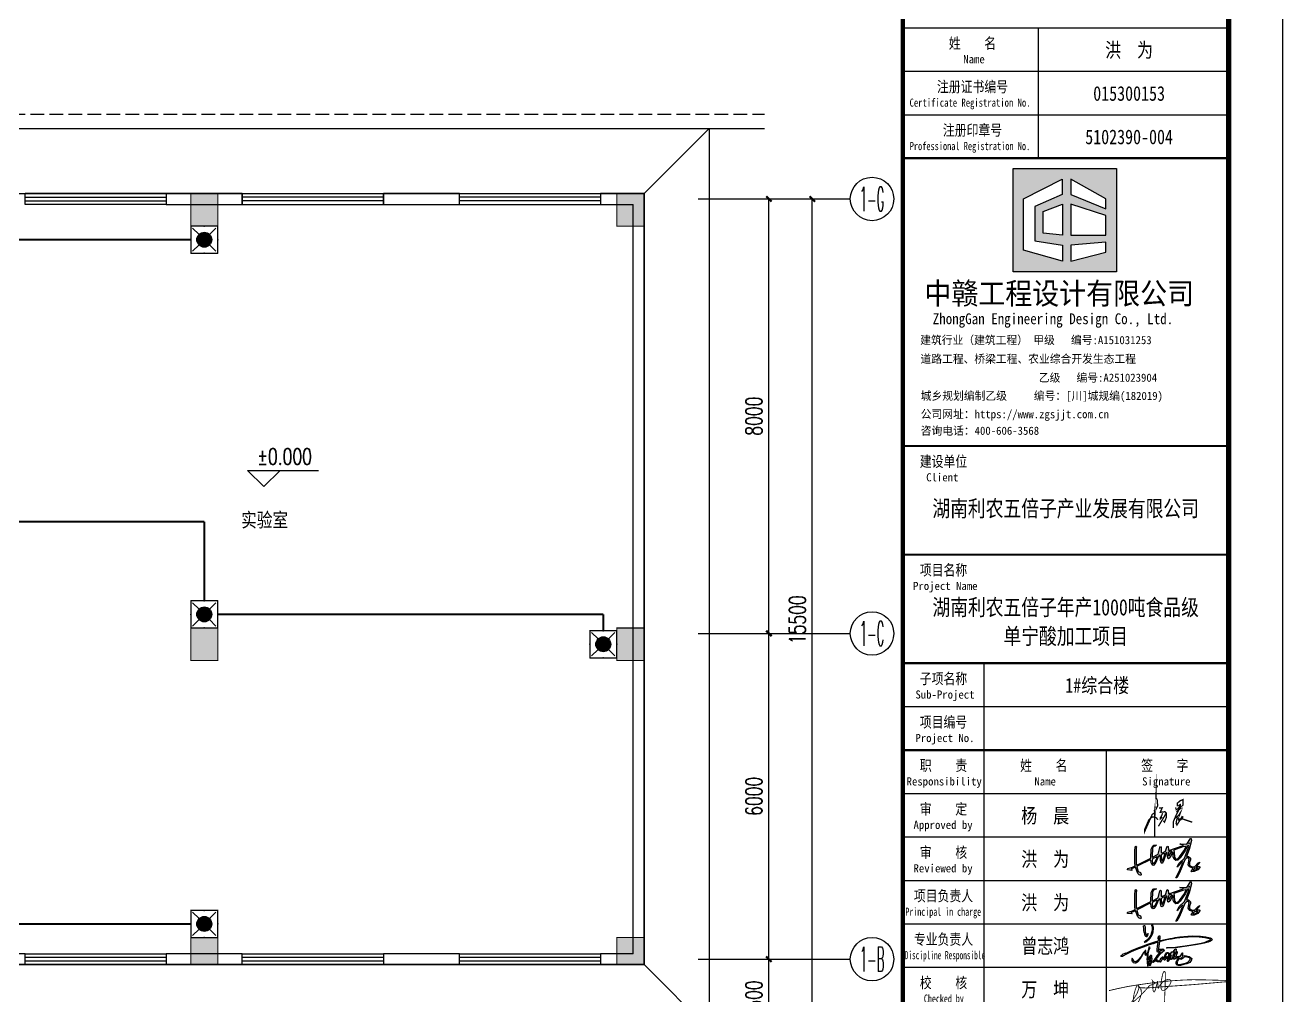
# Model space of a CAD drawing. Extents: x -6243262 to 3079315, y -2914302 to 172723.
# Drawn here: x -2017106 to -1993938, y -772819 to -754944 of the extents above; entities that cross this region are included whole.
import ezdxf
from ezdxf.enums import TextEntityAlignment as Align

# ---------------------------------------------------------------- set-up
doc = ezdxf.new("R2010")
doc.units = 0
doc.header["$LTSCALE"] = 1000
doc.linetypes.add('DASH', pattern=[0.35, 0.25, -0.1])
for name, color, linetype in [('0-柱网', 2, 'Continuous'), ('AXIS', 3, 'Continuous'), ('AXIS_TEXT', 7, 'Continuous'), ('DIM_ELEV', 3, 'Continuous'), ('EQUIP-应急', 3, 'Continuous'), ('P-图框', 7, 'Continuous'), ('PUB_TEXT', 7, 'Continuous'), ('PUB_TITLE', 4, 'Continuous'), ('WALL', 9, 'Continuous'), ('WINDOW', 4, 'Continuous'), ('WIRE-应急', 1, 'DASH'), ('中赣LOGO', 7, 'Continuous'), ('图框字', 3, 'Continuous'), ('曾志鸿签名', 154, 'Continuous')]:
    doc.layers.add(name, color=color, linetype=linetype)
doc.styles.add('-宋体', font='', dxfattribs={"width": 0.8})
doc.styles.add('_TCH_AXIS', font='COMPLEX', dxfattribs={"bigfont": 'GBCBIG'})
doc.styles.add('_TCH_DIM', font='SIMPLEX', dxfattribs={"bigfont": 'GBCBIG'})
doc.styles.add('_TCH_DIM_T3', font='SIMPLEX', dxfattribs={"width": 0.705882, "bigfont": 'GBCBIG'})
doc.styles.add('_TEL_DIM', font='SIMPLEX', dxfattribs={"width": 0.8, "height": 3.5, "bigfont": 'HZTXT'})
doc.styles.add('COMPLEX', font='COMPLEX')
doc.styles.add('STYLE-ARIAL', font='')
doc.styles.add('图签', font='', dxfattribs={"width": 0.66})
doc.styles.add('黑体', font='simhei.ttf')
doc.styles.get('-宋体').set_extended_font_data('SimSun')
doc.styles.get('STYLE-ARIAL').set_extended_font_data('NSimSun')
doc.styles.get('图签').set_extended_font_data('SimSun')
doc.dimstyles.new('_TCH_ARCH&&100', dxfattribs={"dimtxt": 297.5, "dimasz": 100, "dimexe": 250, "dimexo": 300, "dimgap": 126.25, "dimtad": 1, "dimdec": 0, "dimzin": 0, "dimdsep": 46, "dimtxsty": '_TCH_DIM_T3', "dimblk": 'ARCHTICK', "dimcen": 0.09, "dimclrt": 7, "dimazin": 2, "dimtfac": 1, "dimtdec": 0, "dimtix": 1, "dimtmove": 2, "dimatfit": 3, "dimfxl": 0, "dimtolj": 1, "dimtzin": 0, "dimarcsym": 0})

# ---------------------------------------------------------------- blocks, each defined once
blk = doc.blocks.new('A$C00294823')
at = {"linetype": 'Continuous'}
h = blk.add_hatch(color=256, dxfattribs=at)
h.dxf.hatch_style = 1
h.paths.add_polyline_path([(219, 124), (206, 124.5), (206, 119), (151.2, 100.4), (150, 115), (146, 117), (140, 98), (129, 92), (125, 93), (125, 112), (122, 115), (120, 112), (114, 87), (90.9, 74.9), (93, 110), (98, 116), (103, 117), (107, 120), (97, 120), (94, 118), (88, 106), (86, 73), (35, 47), (32, 51), (33, 110), (35, 113), (31, 117), (29, 114), (28, 99), (27, 55), (29, 44), (19, 39), (2, 34), (0, 32), (1, 29), (17, 27), (18, 29), (12.2, 31.9), (30, 39), (39, 16), (43, 11), (49, 9), (51, 12), (48, 20), (40, 24), (35, 40), (38, 44), (86.7, 68.3), (88, 55), (91, 48), (95, 46), (97, 47), (105, 56), (114, 77), (118, 83), (121, 82), (122, 78), (122, 64), (124, 55), (128, 53), (133, 61), (141, 84), (142, 92), (145, 93), (147, 90), (149, 72), (152, 70), (156, 74), (162, 85), (166, 97), (169, 91), (169, 77), (172, 69), (178, 64), (186, 65), (195, 74), (214, 102), (220, 116), (225, 119), (226, 115), (223, 104), (211, 73), (191, 54), (183, 40), (183.8, 39.6), (203, 60), (204, 56), (191, 24), (179, 0), (182, 0), (192, 18), (212, 66), (218, 72), (224, 74), (228, 69), (224, 48), (230, 40), (242, 35), (235, 24), (237, 22), (246, 23), (259, 29), (267, 38), (267, 41), (265, 42), (254, 42), (267, 58), (261, 55), (247, 41), (238, 41), (229, 47), (229, 56), (232, 66), (232, 72), (225, 79), (218, 79), (228, 105), (236, 138), (235, 145), (233, 145)])
h.paths.add_polyline_path([(91, 63), (92, 70), (110.3, 78.6), (109, 72), (102, 59), (93.7, 50.7)], flags=16)
h.paths.add_polyline_path([(126, 68), (124.8, 85.9), (138.4, 90.5), (134, 74), (128, 62)], flags=16)
h.paths.add_polyline_path([(152, 82), (150.7, 96.2), (163.7, 99.4), (154, 80)], flags=16)
h.paths.add_polyline_path([(174, 76), (173, 95), (171, 102), (204, 114), (216.7, 116.3), (208, 99), (192, 77), (184, 69), (178, 69)], flags=16)
h.paths.add_polyline_path([(227, 125), (227, 128), (228, 126)], flags=16)
h.paths.add_polyline_path([(228, 127), (228, 129), (229, 128)], flags=16)
h.paths.add_polyline_path([(243, 28), (245, 32), (249, 36), (260.4, 36), (249, 28)], flags=16)
for points in [[(233, 145), (235, 145), (236, 138), (228, 105), (218, 79), (225, 79), (232, 72), (232, 66), (229, 56), (229, 47), (238, 41), (247, 41), (261, 55), (267, 58), (254, 42), (265, 42), (267, 41), (267, 38), (259, 29), (246, 23), (237, 22), (235, 24), (242, 35), (230, 40), (224, 48), (228, 69), (224, 74), (218, 72), (212, 66), (192, 18), (182, 0), (179, 0), (191, 24), (204, 56), (203, 60), (186, 42), (185, 39), (183, 40), (191, 54), (211, 73), (223, 104), (226, 115), (225, 119), (220, 116), (214, 102), (195, 74), (186, 65), (178, 64), (172, 69), (169, 77), (169, 91), (167, 95), (165, 94), (162, 85), (156, 74), (152, 70), (149, 72), (147, 90), (145, 93), (142, 92), (141, 84), (133, 61), (128, 53), (124, 55), (122, 64), (122, 78), (121, 82), (118, 83), (114, 77), (105, 56), (97, 47), (95, 46), (91, 48), (88, 55), (87, 65), (84, 67), (38, 44), (35, 40), (40, 24), (48, 20), (51, 12), (49, 9), (43, 11), (39, 16), (30, 39), (15, 33), (14, 31), (18, 29), (17, 27), (1, 29), (0, 32), (2, 34), (19, 39), (29, 44), (27, 55), (28, 99), (29, 114), (31, 117), (35, 113), (33, 110), (32, 51), (35, 47), (86, 73), (88, 106), (94, 118), (97, 120), (107, 120), (103, 117), (98, 116), (93, 110), (91, 77), (93, 76), (114, 87), (120, 112), (122, 115), (125, 112), (125, 93), (129, 92), (140, 98), (146, 117), (150, 115), (151, 103), (153, 101), (206, 119), (206, 122), (197, 123), (193, 125), (219, 124), (233, 145)], [(163, 98), (162, 99), (154, 97), (151, 93), (152, 82), (154, 80), (163, 98)], [(216, 115), (215, 116), (204, 114), (171, 102), (173, 95), (174, 76), (178, 69), (184, 69), (192, 77), (208, 99), (216, 115)], [(228, 126), (227, 128), (227, 125), (228, 126)], [(229, 128), (228, 129), (228, 127), (229, 128)], [(110, 77), (109, 78), (92, 70), (91, 63), (93, 54), (95, 52), (102, 59), (109, 72), (110, 77)], [(138, 89), (137, 90), (128, 87), (125, 83), (126, 68), (128, 62), (134, 74), (138, 89)], [(259, 35), (258, 36), (249, 36), (245, 32), (243, 28), (249, 28), (259, 35)]]:
    blk.add_lwpolyline(points, dxfattribs=at)
blk = doc.blocks.new('A$Ca6e7ed98')
at = {"layer": '图框字', "color": 0, "const_width": 15}
for points in [[(-219, -5), (-310, -3), (-354, 17), (-354, 17), (-311, -38), (-305, -117), (-342, -228), (-400, -331), (-414, -342), (-427, -340), (-445, -325), (-453, -306), (-457, -287), (-458, -260), (-457, -234), (-455, -202), (-451, -177), (-446, -145), (-438, -106), (-429, -74), (-420, -43), (-406, -4), (-395, 22), (-384, 41), (-378, 50), (-371, 52), (-362, 48), (-353, 35), (-355, -14), (-366, -53), (-378, -87), (-398, -130), (-426, -172), (-460, -226), (-480, -257), (-495, -278), (-505, -291), (-517, -307), (-517, -313), (-512, -313), (-448, -258), (-408, -223), (-379, -196), (-336, -161), (-293, -116), (-268, -87), (-245, -63), (-245, -63), (-212, -28), (-187, 1), (-170, 24), (-155, 38), (-132, 48), (-110, 54), (-79, 67), (-53, 81), (-60, 97), (-78, 104), (-94, 116), (-104, 131), (-101, 118), (-98, 102), (-95, 72), (-96, 26), (-96, -7), (-91, -46), (-87, -65), (-78, -76), (-67, -76), (-56, -59), (-47, -36), (-38, -2), (-16, 89), (-10, 112), (-7, 114), (-5, 112), (-4, 74), (-1, 34), (0, 0), (2, -6), (7, -9), (12, -7), (21, 27), (53, 62), (80, 91), (102, 113), (135, 135), (178, 151), (203, 154), (222, 147), (236, 131), (241, 110), (231, 79), (214, 50), (184, 9), (164, -12), (145, -29), (145, -29), (127, -42), (103, -51), (81, -49), (68, -40), (59, -22), (53, 32), (58, 100), (58, 100), (66, 150), (76, 202), (88, 252), (93, 267), (99, 283), (112, 299), (121, 301), (130, 296), (133, 278), (136, 240), (133, 87), (132, 38), (128, -66), (124, -166), (121, -260), (121, -308), (121, -308), (121, -308), (123, -336)], [(-901, -54), (-741, -17), (-568, 19), (-441, 40), (-356, 54), (-166, 80), (38, 108), (274, 128), (477, 141), (643, 146), (840, 144), (1015, 139), (1259, 133), (1270, 127), (1270, 121), (1255, 109), (732, 63), (633, 55), (87, 16), (-155, -2)], [(-219, -5), (-155, -2)]]:
    blk.add_lwpolyline(points, dxfattribs=at)
blk = doc.blocks.new('A$C9ec033b9')
at = {"const_width": 0.3}
for points in [[(-2.53, 0.14), (-2.11, 0.36), (-1.64, 1.37), (-1.76, 2.74), (-2.01, 3.14), (-2.01, 4.02), (-2.12, 2.06), (-2.32, 0.15), (-2.36, -5.62), (-2.33, -1.17), (-2.94, -1.24), (-3.65, -1.83), (-4.58, -3.99), (-4.58, -4.47), (-4.22, -3.65), (-3.79, -2.69), (-3.44, -1.89), (-2.87, -0.61), (-2.32, -0.25), (-2.33, -1.17), (-1.9, -1.42), (-1.6, -1.84)], [(2.86, 1.22), (2.81, 1.92), (3.46, 2.47), (4.14, 2.77), (4.14, 2.32), (4.14, 1.57), (3.94, 1.25)], [(-1.32, 0.83), (-0.61, 0.88), (-1.06, -0.13), (0, 0), (0.31, -0.27), (0.31, -1.32), (-0.08, -2.37), (-0.35, -2.06)], [(3.04, 1.35), (3.49, 1.61), (3.49, 1.35), (3.28, 1.08), (2.98, 0.71), (3.4, 0.96), (3.61, 1.09), (3.39, 0.77), (3.61, 0.77), (3, 0.31), (2.6, -0.06), (3.08, 0.38), (3.2, 0.47), (3.03, 0.16), (2.49, -0.91), (1.91, -2.31), (1.91, -3.56), (2.09, -3.56)], [(2.42, 0.98), (2.57, 0.49)], [(2.46, -1.54), (2.62, -1.28), (3.14, -0.82), (3.53, -0.21), (3.24, -1), (2.69, -1.83), (2.55, -2.66), (2.74, -3.03), (3.19, -2.29), (3.55, -1.71), (3.91, -1.1), (4.08, -1.2), (3.91, -1.64), (3.43, -1.9), (3.1, -1.9), (3.1, -1.64), (3.38, -1.64), (4.02, -1.64), (6.21, -2.38)], [(0.09, -0.4), (0.12, -0.67), (-0.58, -1.84), (-1.47, -3.31)], [(-0.53, -0.33), (-0.72, -0.89), (-1.03, -1.39), (-1.03, -1.62), (-0.61, -1.22)]]:
    blk.add_lwpolyline(points, dxfattribs=at)
blk = doc.blocks.new('中赣设计')
at = {"layer": '中赣LOGO'}
h = blk.add_hatch(color=256, dxfattribs=at)
h.dxf.hatch_style = 1
h.paths.add_polyline_path([(355563.01, 340.95), (355563.01, 319.81), (355584.16, 319.81), (355584.16, 340.95)])
h.paths.add_polyline_path([(355581.97, 334.69), (355581.97, 332.68), (355574.81, 335.58), (355574.81, 338.73)], flags=16)
h.paths.add_polyline_path([(355581.97, 331.28), (355581.97, 327.26), (355574.81, 327.26), (355574.81, 333.64)], flags=16)
h.paths.add_polyline_path([(355573.04, 335.58), (355567.39, 333.12), (355567.39, 326.13), (355573.08, 325.21), (355573.08, 321.94), (355565.12, 324.21), (355565.12, 334.7), (355573.04, 338.73)], flags=16)
h.paths.add_polyline_path([(355573.08, 333.64), (355573.08, 327.26), (355569.1, 327.7), (355569.1, 332.14)], flags=16)
h.paths.add_polyline_path([(355581.97, 325.85), (355581.97, 323.77), (355574.81, 321.94), (355574.81, 325.21)], flags=16)
blk.add_lwpolyline([(355563.01, 340.95), (355584.16, 340.95), (355584.16, 319.81), (355563.01, 319.81)], close=True, dxfattribs=at)
for points in [[(355573.04, 338.73), (355573.04, 335.58), (355567.39, 333.12), (355567.39, 326.13), (355573.08, 325.21), (355573.08, 321.94), (355565.12, 324.21), (355565.12, 334.7), (355573.04, 338.73)], [(355574.81, 338.73), (355574.81, 335.58), (355581.97, 332.68), (355581.97, 334.69), (355574.81, 338.73)], [(355573.08, 333.64), (355573.08, 327.26), (355569.1, 327.7), (355569.1, 332.14), (355573.08, 333.64)], [(355574.81, 333.64), (355574.81, 327.26), (355581.97, 327.26), (355581.97, 331.28), (355574.81, 333.64)], [(355574.81, 325.21), (355574.81, 321.94), (355581.97, 323.77), (355581.97, 325.85), (355574.81, 325.21)]]:
    blk.add_lwpolyline(points, dxfattribs=at)
blk = doc.blocks.new('A$C0910a4f4')
at = {"layer": '曾志鸿签名'}
h = blk.add_hatch(color=7, dxfattribs=at)
h.paths.add_polyline_path([(-51, 212), (-54, 195), (-60, 174), (-66, 156), (-76, 126), (-98, 90), (-113, 71), (-132, 50), (-151, 31), (-170, 16), (-183, 9), (-193, 1), (-198, -4), (-198, -7), (-191, -7), (-168, 3), (-151, 13), (-136, 24), (-105, 51), (-79, 77), (-66, 100), (-52, 131), (-41, 156), (-34, 179), (-29, 204), (-25, 226), (-25, 246), (-26, 265), (-29, 287), (-36, 304), (-41, 311), (-45, 314), (-49, 314), (-55, 312), (-55, 309), (-58, 309), (-62, 310), (-63, 307), (-62, 303), (-62, 300), (-60, 296), (-57, 295), (-54, 297), (-53, 292), (-51, 269), (-48, 255), (-48, 239), (-49, 224)])
h.paths.add_polyline_path([(-205, 235), (-201, 206), (-196, 178), (-188, 148), (-187, 137), (-177, 114), (-173, 104), (-167, 98), (-157, 95), (-151, 95), (-145, 100), (-135, 117), (-128, 142), (-125, 154), (-131, 156), (-133, 152), (-137, 142), (-146, 132), (-150, 123), (-155, 118), (-159, 118), (-162, 129), (-168, 152), (-177, 187), (-180, 231), (-180, 250), (-182, 274), (-188, 296), (-193, 301), (-199, 300), (-205, 299), (-210, 294), (-208, 277), (-206, 253)])
h = blk.add_hatch(color=7, dxfattribs=at)
h.paths.add_polyline_path([(376, 80), (328, 72), (275, 63), (219, 54), (156, 40), (103, 25), (85, 23), (91, 75), (92, 103), (89, 112), (81, 114), (75, 114), (72, 110), (61, 76), (57, 64), (63, 65), (70, 80), (70, 61), (65, 35), (61, 18), (0, 0), (-54, -19), (-128, -43), (-210, -70), (-324, -113), (-417, -153), (-504, -193), (-534, -208), (-550, -215), (-538, -199), (-561, -211), (-582, -219), (-597, -232), (-612, -243), (-624, -252), (-625, -260), (-616, -269), (-606, -269), (-599, -267), (-580, -257), (-533, -234), (-459, -197), (-380, -158), (-303, -126), (-195, -88), (-124, -60), (-64, -41), (-34, -32), (18, -16), (60, -6), (55, -38), (48, -85), (44, -135), (42, -160), (41, -174), (51, -187), (56, -191), (70, -192), (86, -192), (96, -189), (74, -217), (43, -257), (22, -286), (-10, -330), (-24, -344), (-27, -350), (-31, -359), (-34, -361), (-37, -366), (-38, -372), (-41, -377), (-40, -380), (-38, -381), (-32, -381), (-29, -380), (-27, -376), (-25, -371), (-19, -367), (-16, -365), (-11, -358), (-6, -353), (-2, -349), (6, -351), (14, -353), (25, -355), (38, -359), (51, -364), (79, -369), (90, -369), (104, -370), (108, -368), (112, -362), (116, -354), (121, -343), (126, -327), (137, -307), (141, -303), (146, -305), (151, -309), (155, -315), (164, -323), (169, -329), (174, -333), (177, -335), (183, -335), (186, -330), (193, -322), (207, -311), (214, -306), (218, -300), (225, -285), (228, -275), (225, -268), (221, -268), (213, -273), (210, -278), (207, -286), (206, -291), (202, -297), (194, -301), (189, -294), (188, -288), (190, -278), (192, -267), (195, -258), (200, -247), (205, -235), (207, -230), (210, -222), (214, -217), (217, -212), (224, -208), (231, -205), (236, -204), (246, -210), (249, -213), (254, -218), (257, -222), (257, -226), (259, -242), (248, -255), (243, -278), (235, -293), (235, -301), (237, -334), (237, -344), (228, -339), (227, -345), (232, -357), (236, -362), (242, -362), (245, -354), (267, -315), (271, -303), (277, -287), (281, -270), (298, -236), (297, -257), (294, -274), (291, -293), (288, -308), (289, -316), (293, -324), (300, -326), (303, -326), (307, -320), (323, -284), (331, -254), (346, -214), (351, -201), (354, -191), (355, -188), (358, -181), (360, -179), (359, -185), (357, -189), (358, -193), (357, -196), (360, -199), (362, -202), (367, -205), (372, -205), (377, -204), (380, -202), (383, -197), (387, -195), (388, -198), (386, -202), (385, -205), (381, -212), (380, -217), (376, -220), (370, -222), (369, -226), (367, -233), (365, -236), (362, -239), (360, -245), (359, -251), (361, -256), (363, -260), (360, -271), (356, -280), (352, -288), (348, -296), (343, -303), (342, -310), (345, -315), (349, -318), (352, -320), (361, -319), (365, -317), (367, -314), (387, -303), (400, -297), (413, -292), (433, -286), (446, -283), (450, -283), (441, -293), (436, -301), (423, -317), (411, -334), (406, -342), (394, -373), (390, -396), (390, -406), (396, -418), (406, -425), (419, -430), (433, -434), (443, -435), (470, -433), (512, -423), (554, -412), (586, -401), (616, -388), (642, -376), (660, -356), (663, -347), (673, -329), (677, -315), (678, -310), (678, -306), (675, -300), (658, -284), (631, -269), (597, -259), (575, -256), (546, -252), (520, -255), (502, -258), (501, -252), (506, -234), (509, -210), (509, -202), (503, -199), (500, -205), (499, -213), (494, -216), (492, -217), (489, -220), (479, -242), (471, -260), (462, -260), (452, -263), (445, -264), (438, -266), (415, -270), (398, -276), (388, -279), (382, -281), (380, -279), (382, -274), (386, -266), (392, -249), (396, -234), (404, -217), (410, -201), (412, -191), (411, -185), (405, -179), (402, -177), (397, -176), (388, -177), (385, -177), (386, -173), (391, -156), (392, -147), (392, -142), (392, -134), (390, -132), (388, -130), (385, -128), (381, -127), (378, -127), (371, -133), (355, -158), (344, -178), (339, -187), (334, -193), (334, -190), (334, -187), (332, -185), (328, -182), (326, -181), (321, -180), (318, -181), (315, -183), (300, -201), (287, -220), (270, -253), (259, -284), (252, -306), (248, -308), (247, -305), (247, -301), (251, -288), (253, -276), (259, -260), (265, -251), (271, -234), (270, -219), (261, -208), (251, -199), (238, -193), (224, -195), (208, -202), (199, -209), (189, -231), (176, -287), (174, -301), (168, -305), (162, -302), (153, -289), (152, -284), (151, -277), (147, -274), (140, -275), (133, -278), (117, -298), (96, -329), (90, -345), (89, -352), (85, -356), (78, -355), (65, -347), (52, -339), (40, -332), (25, -332), (11, -334), (20, -320), (39, -287), (74, -248), (104, -217), (141, -187), (161, -167), (172, -151), (169, -147), (162, -144), (157, -144), (151, -147), (146, -147), (152, -141), (153, -135), (151, -130), (137, -132), (120, -135), (102, -135), (86, -134), (75, -128), (68, -118), (83, 6), (95, 9), (212, 36), (303, 52), (399, 67), (522, 81), (615, 90), (706, 91), (816, 89), (922, 78), (1008, 60), (1018, 55), (1024, 47), (1017, 38), (927, -3), (854, -21), (785, -35), (674, -54), (556, -73), (459, -87), (339, -100), (235, -104), (215, -106), (229, -112), (267, -111), (297, -109), (353, -108), (424, -100), (544, -85), (666, -67), (785, -45), (850, -32), (909, -20), (951, -11), (981, -3), (1013, 7), (1043, 27), (1053, 38), (1049, 51), (1041, 63), (1018, 73), (938, 95), (839, 104), (694, 111), (608, 107), (458, 94)])
h.paths.add_polyline_path([(547, -273), (554, -273), (586, -276), (597, -278), (622, -284), (637, -291), (645, -299), (650, -308), (652, -318), (644, -326), (633, -346), (614, -365), (595, -376), (562, -390), (475, -411), (430, -415), (416, -412), (412, -406), (411, -397), (411, -381), (412, -366), (414, -359), (423, -339), (432, -327), (435, -317), (448, -303), (457, -309), (466, -309), (472, -308), (478, -306), (486, -301), (491, -294), (501, -287), (507, -285), (506, -289), (499, -296), (489, -305), (481, -314), (479, -319), (484, -321), (492, -316), (502, -313), (519, -300), (533, -286)], flags=16)
h.paths.add_polyline_path([(135, -144), (137, -149), (130, -154), (123, -157), (106, -163), (88, -169), (76, -171), (66, -167), (65, -162), (62, -155), (66, -137), (70, -140), (74, -142), (80, -145), (92, -145), (109, -145), (117, -144), (126, -144)], flags=16)
h = blk.add_hatch(color=7, dxfattribs=at)
h.paths.add_polyline_path([(-142, -399), (-138, -409), (-138, -432), (-137, -437), (-134, -440), (-125, -437), (-124, -433), (-125, -427), (-115, -421), (-105, -428), (-94, -430), (-81, -428), (-76, -419), (-73, -410), (-64, -384), (-51, -310), (-54, -273), (-56, -253), (-63, -247), (-75, -243), (-84, -249), (-90, -257), (-99, -269), (-107, -281), (-112, -292), (-116, -307), (-121, -320), (-125, -328), (-128, -318), (-128, -303), (-126, -286), (-123, -278), (-123, -262), (-122, -244), (-122, -231), (-121, -220), (-119, -191), (-116, -178), (-114, -170), (-104, -137), (-92, -118), (-90, -109), (-92, -99), (-100, -94), (-104, -92), (-110, -94), (-113, -104), (-116, -130), (-122, -156), (-129, -172), (-138, -194), (-145, -211), (-158, -225), (-165, -220), (-165, -210), (-168, -197), (-168, -187), (-167, -171), (-167, -157), (-173, -157), (-179, -159), (-188, -172), (-196, -180), (-211, -195), (-229, -225), (-255, -269), (-268, -286), (-274, -287), (-284, -302), (-301, -324), (-310, -331), (-317, -337), (-328, -348), (-340, -356), (-352, -364), (-369, -362), (-384, -358), (-392, -347), (-398, -334), (-402, -323), (-406, -315), (-409, -311), (-417, -306), (-422, -306), (-426, -323), (-422, -347), (-413, -363), (-408, -372), (-400, -377), (-369, -387), (-354, -384), (-338, -377), (-313, -361), (-304, -352), (-265, -303), (-249, -276), (-230, -243), (-220, -226), (-203, -201), (-193, -185), (-185, -179), (-185, -197), (-186, -210), (-186, -226), (-179, -235), (-174, -242), (-167, -248), (-158, -244), (-148, -233), (-142, -220), (-138, -218), (-143, -279), (-146, -324), (-145, -349), (-144, -379)])
h.paths.add_polyline_path([(-124, -406), (-116, -396), (-114, -405), (-117, -413), (-123, -414)], flags=16)
h.paths.add_polyline_path([(-117, -389), (-120, -378), (-117, -362), (-106, -310), (-87, -285), (-90, -298), (-96, -318), (-103, -342), (-111, -373)], flags=16)
h.paths.add_polyline_path([(-96, -390), (-86, -396), (-81, -399), (-89, -419), (-96, -419), (-106, -411)], flags=16)
h.paths.add_polyline_path([(-91, -367), (-93, -359), (-93, -349), (-88, -340), (-77, -328), (-77, -333), (-78, -344), (-80, -351), (-83, -365), (-85, -370)], flags=16)
h.paths.add_polyline_path([(-87, -316), (-88, -307), (-84, -291), (-77, -271), (-73, -277), (-72, -295), (-78, -311)], flags=16)
at = {"layer": '曾志鸿签名', "color": 7}
for points in [[(-188, 296), (-182, 274), (-180, 250), (-180, 231), (-177, 187), (-168, 152), (-162, 129), (-159, 118), (-155, 118), (-150, 123), (-146, 132), (-137, 142), (-133, 152), (-131, 156), (-125, 154), (-128, 142), (-135, 117), (-145, 100), (-151, 95), (-157, 95), (-167, 98), (-173, 104), (-177, 114), (-187, 137), (-188, 148), (-196, 178), (-201, 206), (-205, 235), (-206, 253), (-208, 277), (-210, 294), (-205, 299), (-199, 300), (-193, 301), (-188, 296), (-188, 296)], [(-57, 295), (-54, 297), (-53, 292), (-51, 269), (-48, 255), (-48, 239), (-49, 224), (-51, 212), (-54, 195), (-60, 174), (-66, 156), (-76, 126), (-98, 90), (-113, 71), (-132, 50), (-151, 31), (-170, 16), (-183, 9), (-193, 1), (-198, -4), (-198, -7), (-191, -7), (-168, 3), (-151, 13), (-136, 24), (-105, 51), (-79, 77), (-66, 100), (-52, 131), (-41, 156), (-34, 179), (-29, 204), (-25, 226), (-25, 246), (-26, 265), (-29, 287), (-36, 304), (-41, 311), (-45, 314), (-49, 314), (-55, 312), (-55, 309), (-58, 309), (-62, 310), (-63, 307), (-62, 303), (-62, 300), (-60, 296), (-57, 295)], [(-538, -199), (-550, -215), (-534, -208), (-504, -193), (-417, -153), (-324, -113), (-210, -70), (-128, -43), (-54, -19), (0, 0), (61, 18), (65, 35), (70, 61), (70, 80), (63, 65), (57, 64), (61, 76), (72, 110), (75, 114), (81, 114), (89, 112), (92, 103), (91, 75), (85, 23), (103, 25), (156, 40), (219, 54), (275, 63), (328, 72), (376, 80), (458, 94), (608, 107), (694, 111), (839, 104), (938, 95), (1018, 73), (1041, 63), (1049, 51), (1053, 38), (1043, 27), (1013, 7), (981, -3), (951, -11), (909, -20), (850, -32), (785, -45), (666, -67), (544, -85), (424, -100), (353, -108), (297, -109), (267, -111), (229, -112), (215, -106), (235, -104), (339, -100), (459, -87), (556, -73), (674, -54), (785, -35), (854, -21), (927, -3), (1017, 38), (1024, 47), (1018, 55), (1008, 60), (922, 78), (816, 89), (706, 91), (615, 90), (522, 81), (399, 67), (303, 52), (212, 36), (95, 9), (83, 6), (68, -118), (75, -128), (86, -134), (102, -135), (120, -135), (137, -132), (151, -130), (151, -130), (153, -135), (152, -141), (146, -147), (151, -147), (157, -144), (162, -144), (169, -147), (172, -151), (161, -167), (141, -187), (104, -217), (74, -248), (39, -287), (20, -320), (11, -334), (25, -332), (40, -332), (52, -339), (65, -347), (78, -355), (85, -356), (89, -352), (90, -345), (96, -329), (117, -298), (133, -278), (140, -275), (147, -274), (151, -277), (152, -284), (153, -289), (162, -302), (168, -305), (174, -301), (176, -287), (189, -231), (199, -209), (208, -202), (224, -195), (238, -193), (251, -199), (261, -208), (270, -219), (271, -234), (265, -251), (259, -260)], [(675, -300), (678, -306), (678, -310), (677, -315), (673, -329), (663, -347), (660, -356), (642, -376), (616, -388), (586, -401), (554, -412), (512, -423), (470, -433), (443, -435), (433, -434), (419, -430), (406, -425), (396, -418), (390, -406), (390, -396), (394, -373), (406, -342), (411, -334), (423, -317), (436, -301), (441, -293), (450, -283), (446, -283), (433, -286), (413, -292), (400, -297), (387, -303), (367, -314), (365, -317), (361, -319), (352, -320), (349, -318), (345, -315), (342, -310), (343, -303), (348, -296), (352, -288), (356, -280), (360, -271), (363, -260), (361, -256), (359, -251), (360, -245), (362, -239), (365, -236), (367, -233), (369, -226), (370, -222), (376, -220), (380, -217), (381, -212), (385, -205), (386, -202), (388, -198), (387, -195), (385, -196), (383, -198), (380, -202), (377, -204), (372, -205), (367, -205), (365, -204), (362, -202), (360, -199), (357, -196), (358, -193), (357, -189), (359, -185), (360, -179), (358, -181), (355, -188), (354, -191), (351, -201), (346, -214), (331, -254), (323, -284), (307, -320), (303, -326), (300, -326), (293, -324), (289, -316), (288, -308), (291, -293), (294, -274), (297, -257), (298, -236), (281, -270), (277, -287), (271, -303), (267, -315), (245, -354), (242, -362), (236, -362), (232, -357), (227, -345), (228, -339), (237, -344), (237, -334), (235, -301), (235, -293), (243, -278), (248, -255), (259, -242), (257, -226), (257, -222), (254, -218), (254, -218), (249, -213), (246, -210), (236, -204), (231, -205), (224, -208), (217, -212), (214, -217), (210, -222), (207, -230), (205, -235), (200, -247), (195, -258), (192, -267), (190, -278), (188, -288), (189, -294), (194, -301), (202, -297), (206, -291), (207, -286), (210, -278), (213, -273), (213, -273), (221, -268), (225, -268), (228, -275), (225, -285), (218, -300), (214, -306), (207, -311), (193, -322), (186, -330), (183, -335), (183, -335), (177, -335), (174, -333), (169, -329), (164, -323), (155, -315), (151, -309), (146, -305), (141, -303), (137, -307), (126, -327), (121, -343), (116, -354), (112, -362), (108, -368), (104, -370), (90, -369), (79, -369), (51, -364), (38, -359), (25, -355), (14, -353), (6, -351), (0, -350), (-3, -350), (-6, -353), (-11, -358), (-16, -365), (-19, -367), (-25, -371), (-27, -376), (-29, -380), (-32, -381), (-38, -381), (-40, -380), (-41, -377), (-38, -372), (-37, -366), (-34, -361), (-31, -359), (-27, -350), (-24, -344), (-10, -330), (22, -286), (43, -257), (74, -217), (96, -189), (86, -192), (70, -192), (56, -191), (51, -187), (41, -174), (42, -160), (44, -135), (48, -85), (55, -38), (60, -6), (60, -6), (18, -16), (-34, -32), (-64, -41), (-124, -60), (-195, -88), (-303, -126), (-380, -158), (-459, -197), (-533, -234), (-580, -257), (-599, -267), (-606, -269), (-616, -269), (-625, -260), (-624, -252), (-612, -243), (-597, -232), (-582, -219), (-561, -211), (-538, -199)], [(-422, -306), (-426, -323), (-422, -347), (-413, -363), (-408, -372), (-400, -377), (-369, -387), (-354, -384), (-338, -377), (-313, -361), (-304, -352), (-265, -303), (-249, -276), (-230, -243), (-220, -226), (-203, -201), (-195, -188), (-191, -184), (-185, -179), (-185, -197), (-186, -210), (-186, -226), (-179, -235), (-174, -242), (-167, -248), (-158, -244), (-148, -233), (-142, -220), (-138, -218), (-143, -279), (-146, -324)], [(-146, -324), (-145, -349), (-144, -379), (-142, -399), (-138, -409), (-138, -409), (-138, -432), (-137, -437), (-134, -440), (-125, -437), (-124, -433), (-125, -427), (-119, -423), (-111, -424), (-105, -428), (-94, -430), (-81, -428), (-76, -419), (-73, -410), (-64, -384), (-51, -310), (-54, -273), (-56, -253), (-63, -247), (-75, -243), (-84, -249), (-90, -257), (-99, -269), (-107, -281), (-112, -292), (-116, -307), (-121, -320), (-125, -328), (-125, -328), (-128, -318), (-128, -303), (-126, -286), (-123, -278), (-123, -262), (-122, -244), (-122, -231), (-121, -220), (-119, -191), (-116, -178), (-114, -170), (-104, -137), (-92, -118), (-90, -109), (-92, -99), (-100, -94), (-104, -92), (-110, -94), (-113, -104), (-116, -130), (-122, -156), (-129, -172), (-138, -194), (-145, -211), (-158, -225), (-158, -225), (-165, -220), (-165, -210), (-168, -197), (-168, -187), (-167, -171), (-167, -162), (-167, -157), (-173, -157), (-179, -159), (-179, -159), (-188, -172), (-196, -180), (-211, -195), (-229, -225), (-255, -269), (-268, -286), (-274, -287), (-284, -302), (-301, -324), (-310, -331), (-317, -337), (-328, -348), (-340, -356), (-349, -362), (-357, -364), (-369, -362), (-384, -358), (-392, -347), (-396, -338), (-400, -329), (-402, -323), (-406, -315), (-409, -311), (-417, -306), (-422, -306)], [(66, -137), (62, -155), (65, -162), (66, -167), (76, -171), (88, -169), (106, -163), (123, -157), (130, -154), (137, -149), (135, -144), (126, -144), (117, -144), (109, -145), (92, -145), (80, -145), (74, -142), (70, -140), (66, -137)], [(259, -260), (253, -276), (251, -288), (247, -301), (247, -305), (248, -308), (252, -306), (259, -284), (270, -253), (287, -220), (300, -201), (315, -183), (318, -181), (321, -180), (326, -181), (328, -182), (332, -185), (334, -187), (334, -190), (334, -193), (339, -187), (344, -178), (355, -158), (371, -133), (378, -127), (381, -127), (385, -128), (388, -130), (390, -132), (392, -134), (392, -142), (392, -147), (391, -156), (386, -173), (385, -177), (388, -177), (397, -176), (402, -177), (405, -179), (411, -185), (412, -191), (410, -201), (404, -217), (396, -234), (392, -249), (386, -266), (382, -274), (380, -279), (382, -281), (388, -279), (398, -276), (415, -270), (438, -266), (445, -264), (452, -263), (462, -260), (468, -260), (471, -260), (479, -242), (489, -220), (492, -217), (494, -216), (499, -213), (500, -205), (503, -199), (509, -202), (509, -210), (506, -234), (501, -252), (502, -258), (520, -255), (546, -252), (575, -256), (597, -259), (631, -269), (658, -284), (675, -300)], [(-119, -399), (-124, -406), (-123, -411), (-122, -414), (-117, -413), (-114, -406), (-114, -403), (-115, -400), (-119, -399)], [(-106, -310), (-117, -362), (-120, -378), (-117, -389), (-111, -373), (-103, -342), (-96, -318), (-90, -298), (-87, -285), (-106, -310)], [(-96, -390), (-104, -406), (-105, -412), (-96, -419), (-89, -419), (-81, -399), (-86, -396), (-96, -390)], [(-93, -349), (-93, -359), (-91, -367), (-85, -370), (-83, -365), (-80, -351), (-78, -344), (-77, -333), (-77, -328), (-88, -340), (-93, -349)], [(-77, -271), (-84, -291), (-88, -307), (-87, -316), (-78, -311), (-72, -295), (-73, -277), (-77, -271)], [(448, -303), (435, -317), (432, -327), (423, -339), (414, -359), (412, -366), (411, -381), (411, -397), (412, -406), (416, -412), (430, -415), (475, -411), (562, -390), (595, -376), (614, -365), (633, -346), (644, -326), (652, -318), (650, -308), (645, -299), (637, -291), (622, -284), (597, -278), (586, -276), (554, -273), (547, -273), (533, -286), (519, -300), (502, -313), (492, -316), (484, -321), (479, -319), (481, -314), (489, -305), (499, -296), (506, -289), (507, -285), (501, -287), (491, -294), (486, -301), (478, -306), (472, -308), (466, -309), (457, -309), (448, -303), (448, -303)]]:
    blk.add_lwpolyline(points, dxfattribs=at)
blk = doc.blocks.new('TQ-A2')
at = {"layer": 'P-图框'}
for p, q in [((-6000, 31100), (0, 31100)), ((-3500, 28700), (-3500, 31100)), ((-6000, 30300), (0, 30300)), ((-6000, 29500), (0, 29500)), ((-4500, 12200), (-4500, 19400)), ((-6000, 18600), (0, 18600)), ((-2250, 12200), (-2250, 17800)), ((-6000, 17000), (0, 17000)), ((-6000, 16200), (0, 16200)), ((-6000, 15400), (0, 15400)), ((-6000, 14600), (0, 14600)), ((-6000, 13800), (0, 13800))]:
    blk.add_line(p, q, dxfattribs=at)
at = {"layer": 'P-图框', "const_width": 80}
blk.add_lwpolyline([(-6000, 40000), (-6000, 0)], dxfattribs=at)
at = {"layer": 'P-图框'}
blk.add_lwpolyline([(-6000, 31900), (-6000, 0), (0, 0), (0, 31900)], close=True, dxfattribs=at)
at = {"layer": 'P-图框', "linetype": 'Continuous', "const_width": 40}
for points in [[(-6000, 28700), (0, 28700)], [(-6000, 23400), (0, 23400)], [(-6000, 21400), (0, 21400)], [(-6000, 19400), (0, 19400)], [(-6000, 17800), (0, 17800)]]:
    blk.add_lwpolyline(points, dxfattribs=at)
at = {"xscale": 5, "yscale": 5, "zscale": 5}
for p in [(-1864, 15447), (-1864, 14647)]:
    blk.add_blockref('A$C00294823', p, dxfattribs=at)
at = {"layer": 'P-图框', "xscale": 81, "yscale": 81, "zscale": 81}
blk.add_blockref('A$C9ec033b9', (-1173, 16665), dxfattribs=at)
at = {"layer": 'P-图框'}
for name, p in [('A$C0910a4f4', (-1357, 14267)), ('A$Ca6e7ed98', (-1300, 13425))]:
    blk.add_blockref(name, p, dxfattribs=at)
at = {"layer": '中赣LOGO', "xscale": 90, "yscale": 90, "zscale": 90}
blk.add_blockref('中赣设计', (-32004636, -2173), dxfattribs=at)
at = {"layer": 'P-图框'}
for s, height, style, width, p in [('姓    名', 200, '图签', 0.8, (-4717, 30816)), ('Name', 150, 'STYLE-ARIAL', 0.97, (-4689, 30523)), ('注册证书编号', 200, '图签', 0.8, (-4717, 30016)), ('Certificate Registration No. ', 150, 'STYLE-ARIAL', 0.78, (-4722, 29723)), ('注册印章号', 200, '图签', 0.8, (-4717, 29216)), ('Professional Registration No.', 150, 'STYLE-ARIAL', 0.75, (-4763, 28923)), ('建设单位', 200, '图签', 0.8, (-5251, 23116)), ('Client', 150, 'STYLE-ARIAL', 0.97, (-5273, 22823)), ('项目名称', 200, '图签', 0.8, (-5251, 21116)), ('Project Name', 150, 'STYLE-ARIAL', 0.97, (-5218, 20823)), ('子项名称', 200, '图签', 0.8, (-5251, 19116)), ('Sub-Project', 150, 'STYLE-ARIAL', 0.97, (-5224, 18823)), ('项目编号', 200, '图签', 0.8, (-5251, 18316)), ('Project No.', 150, 'STYLE-ARIAL', 0.97, (-5224, 18023)), ('职    责', 200, '图签', 0.8, (-5251, 17516)), ('姓    名', 200, '图签', 0.8, (-3405, 17516)), ('签    字', 200, '图签', 0.8, (-1175, 17516)), ('Responsibility', 150, 'STYLE-ARIAL', 0.97, (-5238, 17223)), ('Name', 150, 'STYLE-ARIAL', 0.97, (-3378, 17223)), ('Signature', 150, 'STYLE-ARIAL', 0.97, (-1147, 17223)), ('审    定', 200, '图签', 0.8, (-5251, 16716)), ('Approved by', 150, 'STYLE-ARIAL', 0.97, (-5259, 16423)), ('审    核', 200, '图签', 0.8, (-5251, 15916)), ('Reviewed by', 150, 'STYLE-ARIAL', 0.97, (-5259, 15623)), ('项目负责人', 200, '图签', 0.8, (-5251, 15116)), ('Principal in charge', 150, 'STYLE-ARIAL', 0.6, (-5256, 14823)), ('专业负责人', 200, '图签', 0.8, (-5251, 14316)), ('Discipline Responsible', 150, 'STYLE-ARIAL', 0.55, (-5224, 14023)), ('校    核', 200, '图签', 0.8, (-5251, 13516)), ('Checked by', 150, 'STYLE-ARIAL', 0.6, (-5244, 13223))]:
    blk.add_text(s, height=height, dxfattribs=dict(at, style=style, width=width)).set_placement(p, align=Align.MIDDLE_CENTER)
at = {"layer": 'P-图框', "color": 6, "style": '图签', "width": 0.8}
for s, height, p in [('洪  为', 270, (-1832, 30692)), ('015300153', 270, (-1832, 29892)), ('5102390-004', 270, (-1832, 29092)), ('湖南利农五倍子产业发展有限公司', 300, (-3001, 22249)), ('湖南利农五倍子年产1000吨食品级', 300, (-3001, 20430)), ('单宁酸加工项目', 300, (-3001, 19898)), ('1#综合楼', 270, (-2419, 18992)), ('杨  晨', 270, (-3378, 16592)), ('洪  为', 270, (-3378, 15792)), ('洪  为', 270, (-3378, 14992)), ('曾志鸿', 270, (-3378, 14192)), ('万  坤', 270, (-3378, 13392))]:
    blk.add_text(s, height=height, dxfattribs=at).set_placement(p, align=Align.MIDDLE_CENTER)
at = {"layer": 'P-图框'}
for s, height, style, width, p in [('中赣工程设计有限公司', 400, '黑体', 0.91, (-5602, 26009)), ('ZhongGan Engineering Design Co., Ltd.', 200, 'STYLE-ARIAL', 0.88, (-5450, 25643)), ('建筑行业（建筑工程） 甲级   编号:A151031253', 150, 'STYLE-ARIAL', 0.97, (-5680, 25275)), ('道路工程、桥梁工程、农业综合开发生态工程', 150, 'STYLE-ARIAL', 0.97, (-5675, 24929)), ('乙级   编号:A251023904', 150, 'STYLE-ARIAL', 0.97, (-3495, 24583)), ('城乡规划编制乙级     编号：[川]城规编(182019)', 150, 'STYLE-ARIAL', 0.97, (-5670, 24248)), ('公司网址：https://www.zgsjjt.com.cn', 150, 'STYLE-ARIAL', 0.97, (-5670, 23911)), ('咨询电话：400-606-3568', 150, 'STYLE-ARIAL', 0.97, (-5670, 23606))]:
    blk.add_text(s, height=height, dxfattribs=dict(at, style=style, width=width)).set_placement(p)
blk = doc.blocks.new('1#柱网')
at = {"layer": '0-柱网'}
for points in [[(525855, 93967), (525855, 93367), (526355, 93367), (526355, 93967)], [(533705, 93967), (533705, 93367), (534205, 93367), (534205, 93967)], [(525855, 85967), (525855, 85367), (526355, 85367), (526355, 85967)], [(533705, 85967), (533705, 85367), (534205, 85367), (534205, 85967)], [(525855, 80267), (525855, 79767), (526355, 79767), (526355, 80267)], [(533705, 80267), (533705, 79767), (534205, 79767), (534205, 80267)]]:
    blk.add_hatch(color=0, dxfattribs=at).paths.add_polyline_path(points)
at = {"layer": '0-柱网', "color": 0, "const_width": 20}
for points in [[(525855, 93967), (525855, 93367), (526355, 93367), (526355, 93967), (525855, 93967)], [(533705, 93967), (533705, 93367), (534205, 93367), (534205, 93967), (533705, 93967)], [(525855, 85967), (525855, 85367), (526355, 85367), (526355, 85967), (525855, 85967)], [(533705, 85967), (533705, 85367), (534205, 85367), (534205, 85967), (533705, 85967)], [(525855, 80267), (525855, 79767), (526355, 79767), (526355, 80267), (525855, 80267)], [(533705, 80267), (533705, 79767), (534205, 79767), (534205, 80267), (533705, 80267)]]:
    blk.add_lwpolyline(points, dxfattribs=at)
blk = doc.blocks.new('$WINLIB2D$00000001')
at = {"color": 0}
for points in [[(-0.5, 0.5), (-0.5, -0.5)], [(-0.5, 0.5), (0.5, 0.5)], [(0.5, -0.5), (0.5, 0.5)], [(0.5, 0.1667), (-0.5, 0.1667)], [(0.5, -0.1667), (-0.5, -0.1667)], [(-0.5, -0.5), (0.5, -0.5)]]:
    blk.add_lwpolyline(points, dxfattribs=at)
blk = doc.blocks.new('_AXISO')
at = {"color": 0}
blk.add_circle((0, 0), 0.5, dxfattribs=at)
at = {"layer": 'AXIS_TEXT', "color": 0, "style": 'COMPLEX', "width": 1.041667}
blk.add_attdef('A', text='', height=0.56, dxfattribs=at).set_placement((-0.25, -0.28), (0.25, -0.28), align=Align.FIT)
blk = doc.blocks.new('_ArchTick')
at = {"color": 0, "linetype": 'ByBlock', "const_width": 0.4}
blk.add_lwpolyline([(-0.5, -0.5), (0.5, 0.5)], dxfattribs=at)
blk = doc.blocks.new('*D76')
at = {"layer": 'AXIS', "color": 0, "lineweight": -2, "transparency": 16777216}
for p, q in [((1339095, -771452), (1341145, -771452)), ((1340895, -786952), (1340895, -771452)), ((1339095, -786952), (1341145, -786952))]:
    blk.add_line(p, q, dxfattribs=at)
at = {"layer": 'Defpoints', "color": 0, "transparency": 16777216}
for p in [(1338795, -771452), (1340895, -771452), (1338795, -786952)]:
    blk.add_point(p, dxfattribs=at)
at = {"layer": 'AXIS', "color": 0, "lineweight": -2, "transparency": 16777216, "xscale": 100, "yscale": 100, "zscale": 100}
for p, rotation in [((1340895, -771452), 90), ((1340895, -786952), 270)]:
    blk.add_blockref('_ArchTick', p, dxfattribs=dict(at, rotation=rotation))
at = {"layer": 'AXIS', "color": 7, "transparency": 16777216, "insert": (1340620, -779202), "char_height": 297.5, "attachment_point": 5, "rotation": 90, "style": '_TCH_DIM_T3'}
blk.add_mtext('\\A1;15500', dxfattribs=at)
blk = doc.blocks.new('*D77')
at = {"layer": 'AXIS', "color": 0, "lineweight": -2, "transparency": 16777216}
for p, q in [((1339095, -785452), (1340345, -785452)), ((1340095, -786952), (1340095, -785452)), ((1339095, -786952), (1340345, -786952))]:
    blk.add_line(p, q, dxfattribs=at)
at = {"layer": 'Defpoints', "color": 0, "transparency": 16777216}
for p in [(1338795, -785452), (1340095, -785452), (1338795, -786952)]:
    blk.add_point(p, dxfattribs=at)
at = {"layer": 'AXIS', "color": 0, "lineweight": -2, "transparency": 16777216, "xscale": 100, "yscale": 100, "zscale": 100}
for p, rotation in [((1340095, -785452), 90), ((1340095, -786952), 270)]:
    blk.add_blockref('_ArchTick', p, dxfattribs=dict(at, rotation=rotation))
at = {"layer": 'AXIS', "color": 7, "transparency": 16777216, "insert": (1339820, -786202), "char_height": 297.5, "attachment_point": 5, "rotation": 90, "style": '_TCH_DIM_T3'}
blk.add_mtext('\\A1;1500', dxfattribs=at)
blk = doc.blocks.new('*D78')
at = {"layer": 'AXIS', "color": 0, "lineweight": -2, "transparency": 16777216}
for p, q in [((1339095, -779452), (1340345, -779452)), ((1340095, -785452), (1340095, -779452)), ((1339095, -785452), (1340345, -785452))]:
    blk.add_line(p, q, dxfattribs=at)
at = {"layer": 'Defpoints', "color": 0, "transparency": 16777216}
for p in [(1338795, -779452), (1340095, -779452), (1338795, -785452)]:
    blk.add_point(p, dxfattribs=at)
at = {"layer": 'AXIS', "color": 0, "lineweight": -2, "transparency": 16777216, "xscale": 100, "yscale": 100, "zscale": 100}
for p, rotation in [((1340095, -779452), 90), ((1340095, -785452), 270)]:
    blk.add_blockref('_ArchTick', p, dxfattribs=dict(at, rotation=rotation))
at = {"layer": 'AXIS', "color": 7, "transparency": 16777216, "insert": (1339820, -782452), "char_height": 297.5, "attachment_point": 5, "rotation": 90, "style": '_TCH_DIM_T3'}
blk.add_mtext('\\A1;6000', dxfattribs=at)
blk = doc.blocks.new('*D79')
at = {"layer": 'AXIS', "color": 0, "lineweight": -2, "transparency": 16777216}
for p, q in [((1339095, -771452), (1340345, -771452)), ((1340095, -779452), (1340095, -771452)), ((1339095, -779452), (1340345, -779452))]:
    blk.add_line(p, q, dxfattribs=at)
at = {"layer": 'Defpoints', "color": 0, "transparency": 16777216}
for p in [(1338795, -771452), (1340095, -771452), (1338795, -779452)]:
    blk.add_point(p, dxfattribs=at)
at = {"layer": 'AXIS', "color": 0, "lineweight": -2, "transparency": 16777216, "xscale": 100, "yscale": 100, "zscale": 100}
for p, rotation in [((1340095, -771452), 90), ((1340095, -779452), 270)]:
    blk.add_blockref('_ArchTick', p, dxfattribs=dict(at, rotation=rotation))
at = {"layer": 'AXIS', "color": 7, "transparency": 16777216, "insert": (1339820, -775452), "char_height": 297.5, "attachment_point": 5, "rotation": 90, "style": '_TCH_DIM_T3'}
blk.add_mtext('\\A1;8000', dxfattribs=at)
blk = doc.blocks.new('$equip$00002604')
blk.add_hatch(color=256).paths.add_polyline_path([(0.275, 0.5, 1), (-0.274, 0.5, 1)])
for p, q in [((-0.429, 0.929), (-0.194, 0.694)), ((0.194, 0.694), (0.429, 0.929)), ((-0.429, 0.071), (-0.194, 0.306)), ((0.194, 0.306), (0.429, 0.071))]:
    blk.add_line(p, q)
at = {"const_width": 0.04}
blk.add_lwpolyline([(-0.5, 1), (-0.5, 0), (0.5, 0), (0.5, 1), (-0.5, 1), (-0.5, 0)], dxfattribs=at)
blk.add_lwpolyline([(-0.5, 1), (-0.5, 0), (0.5, 0), (0.5, 1)], close=True)
blk.add_circle((0, 0.5), 0.275)
for p in [(0, 1), (-0.5, 0.5), (0.5, 0.5), (0, 0)]:
    blk.add_point(p)
at = {"color": 7, "style": '_TEL_DIM', "flags": 1}
blk.add_attdef('A', text='', height=0.000025, dxfattribs=at).set_placement((0, 0), align=Align.MIDDLE_CENTER)
blk = doc.blocks.new('11')
at = {"color": 8, "linetype": 'DASH'}
blk.add_lwpolyline([(1321945.1, -769892.2), (1340016.5, -769892.2)], dxfattribs=at)
at = {"color": 8}
for points in [[(1321945.1, -770152.2), (1338995.1, -770152.2), (1338995.1, -786752.2), (1322995.1, -786752.2), (1322995.1, -788252.2), (1317395.1, -788252.2), (1317395.1, -786752.2), (1301995.1, -786752.2), (1301995.1, -788252.2), (1296395.1, -788252.2), (1296395.1, -770152.2), (1313445.1, -770152.2)], [(1337795.1, -771352.2), (1338995.1, -770152.2)], [(1338995.1, -770152.2), (1340016.5, -770152.2)], [(1337795.1, -785552.2), (1338995.1, -786752.2)]]:
    blk.add_lwpolyline(points, dxfattribs=at)
blk.add_lwpolyline([(1297595.1, -771352.2), (1337795.1, -771352.2), (1337795.1, -785552.2), (1321795.1, -785552.2), (1321795.1, -787052.2), (1318595.1, -787052.2), (1318595.1, -785552.2), (1300795.1, -785552.2), (1300795.1, -787052.2), (1297595.1, -787052.2)], close=True, dxfattribs=at)
at = {"layer": 'AXIS', "color": 8}
for p, q in [((1338795.1, -771452.2), (1341595.1, -771452.2)), ((1338795.1, -779452.2), (1341595.1, -779452.2)), ((1338795.1, -785452.2), (1341595.1, -785452.2))]:
    blk.add_line(p, q, dxfattribs=at)
at = {"layer": 'DIM_ELEV', "color": 8}
for p, q in [((1330790.2, -776750), (1330490.2, -776450)), ((1330490.2, -776450), (1331800.1, -776450)), ((1330790.2, -776750), (1331090.2, -776450))]:
    blk.add_line(p, q, dxfattribs=at)
at = {"layer": 'WALL', "color": 8}
for p, q in [((1330395.1, -771352.2), (1328995.1, -771352.2)), ((1328995.1, -771352.2), (1328995.1, -771552.2)), ((1330395.1, -771552.2), (1330395.1, -771352.2)), ((1334395.1, -771352.2), (1332995.1, -771352.2)), ((1332995.1, -771352.2), (1332995.1, -771552.2)), ((1334395.1, -771552.2), (1334395.1, -771352.2)), ((1337795.1, -771352.2), (1336995.1, -771352.2)), ((1336995.1, -771352.2), (1336995.1, -771552.2)), ((1337795.1, -785552.2), (1337795.1, -771352.2)), ((1328995.1, -771552.2), (1330395.1, -771552.2)), ((1332995.1, -771552.2), (1334395.1, -771552.2)), ((1336995.1, -771552.2), (1337595.1, -771552.2)), ((1337595.1, -785352.2), (1337595.1, -771552.2)), ((1326395.1, -785352.2), (1323895.1, -785352.2)), ((1326395.1, -785552.2), (1326395.1, -785352.2)), ((1330395.1, -785352.2), (1328995.1, -785352.2)), ((1328995.1, -785352.2), (1328995.1, -785552.2)), ((1330395.1, -785552.2), (1330395.1, -785352.2)), ((1334395.1, -785352.2), (1332995.1, -785352.2)), ((1332995.1, -785352.2), (1332995.1, -785552.2)), ((1334395.1, -785552.2), (1334395.1, -785352.2)), ((1337595.1, -785352.2), (1336995.1, -785352.2)), ((1336995.1, -785352.2), (1336995.1, -785552.2)), ((1323895.1, -785552.2), (1326395.1, -785552.2)), ((1328995.1, -785552.2), (1330395.1, -785552.2)), ((1332995.1, -785552.2), (1334395.1, -785552.2)), ((1336995.1, -785552.2), (1337795.1, -785552.2))]:
    blk.add_line(p, q, dxfattribs=at)
at = {"layer": '0-柱网', "color": 8}
blk.add_blockref('1#柱网', (803590.1, -865319.4), dxfattribs=at)
at = {"layer": 'AXIS', "color": 8}
ref = blk.add_blockref('_AXISO', (1341995.1, -771452.2), dxfattribs=dict(at, xscale=800, yscale=800, zscale=800))
ref.add_attrib('A', '1-G', dxfattribs={"layer": 'AXIS_TEXT', "color": 8, "height": 452.55, "style": '_TCH_AXIS', "width": 0.355932}).set_placement((1341768.8, -771678.5), (1342221.4, -771678.5), align=Align.FIT)
ref = blk.add_blockref('_AXISO', (1341995.1, -779452.2), dxfattribs=dict(at, xscale=800, yscale=800, zscale=800))
ref.add_attrib('A', '1-C', dxfattribs={"layer": 'AXIS_TEXT', "color": 8, "height": 452.55, "style": '_TCH_AXIS', "width": 0.375}).set_placement((1341768.8, -779678.5), (1342221.4, -779678.5), align=Align.FIT)
ref = blk.add_blockref('_AXISO', (1341995.1, -785452.2), dxfattribs=dict(at, xscale=800, yscale=800, zscale=800))
ref.add_attrib('A', '1-B', dxfattribs={"layer": 'AXIS_TEXT', "color": 8, "height": 452.55, "style": '_TCH_AXIS', "width": 0.362069}).set_placement((1341768.8, -785678.5), (1342221.4, -785678.5), align=Align.FIT)
at = {"layer": 'WINDOW', "color": 8, "rotation": 180}
for p, xscale, yscale, zscale in [((1327695.1, -771452.2), 2600, -200, 2600), ((1331695.1, -771452.2), -2600, -200, -2600), ((1335695.1, -771452.2), -2600, 200, -2600), ((1327695.1, -785452.2), -2600, 200, -2600), ((1331695.1, -785452.2), -2600, 200, -2600), ((1335695.1, -785452.2), -2600, 200, -2600)]:
    blk.add_blockref('$WINLIB2D$00000001', p, dxfattribs=dict(at, xscale=xscale, yscale=yscale, zscale=zscale))
at = {"layer": 'DIM_ELEV', "color": 7, "style": '_TCH_DIM', "width": 0.705882}
blk.add_text('%%P0.000', height=297.5, dxfattribs=at).set_placement((1330670.1, -776345))
at = {"layer": 'PUB_TEXT', "color": 8, "style": '-宋体', "width": 0.8}
blk.add_text('实验室', height=264.35, dxfattribs=at).set_placement((1330373.4, -777495.7))
at = {"layer": 'AXIS', "color": 8}
for p1, p2, distance, picture, middle in [((1338795.1, -786952.2), (1338795.1, -771452.2), -2100, '*D76', (1340620.1, -779202.2)), ((1338795.1, -779452.2), (1338795.1, -771452.2), -1300, '*D79', (1339820.1, -775452.2)), ((1338795.1, -785452.2), (1338795.1, -779452.2), -1300, '*D78', (1339820.1, -782452.2)), ((1338795.1, -786952.2), (1338795.1, -785452.2), -1300, '*D77', (1339820.1, -786202.2))]:
    dim = blk.add_aligned_dim(p1=p1, p2=p2, distance=distance, dimstyle='_TCH_ARCH&&100', dxfattribs=at)
    dim.commit()
    dim.dimension.update_dxf_attribs({"geometry": picture, "text_midpoint": middle})

msp = doc.modelspace()

# ---------------------------------------------------------------- linework, layer by layer
at = {"layer": 'PUB_TITLE'}
msp.add_lwpolyline([(-2053338.4, -787093.5), (-1993938.4, -787093.5), (-1993938.4, -745093.5), (-2053338.4, -745093.5)], close=True, dxfattribs=at)
at = {"layer": 'PUB_TITLE', "const_width": 100}
msp.add_lwpolyline([(-2051838.4, -786093.5), (-1994938.4, -786093.5), (-1994938.4, -746093.5), (-2051838.4, -746093.5)], close=True, dxfattribs=at)
at = {"layer": 'WIRE-应急', "linetype": 'DASH', "const_width": 35}
for points in [[(-2021455.9, -758894.6), (-2014055.9, -758894.6)], [(-2021475.9, -764086.4), (-2013805.9, -764086.4)], [(-2013805.9, -765544.6), (-2013805.9, -764086.4)], [(-2013555.9, -765794.6), (-2006456, -765794.6)], [(-2006456, -766094.6), (-2006456, -765794.6)], [(-2020206.3, -771494.6), (-2014055.9, -771494.6)]]:
    msp.add_lwpolyline(points, dxfattribs=at)

# ---------------------------------------------------------------- block references
msp.add_blockref('11', (-3343501, 13307.6))
at = {"layer": 'EQUIP-应急', "xscale": 500, "yscale": 500, "zscale": 500}
for p, rotation in [((-2013805.9, -758644.6), 180), ((-2006205.9, -766344.6), 90)]:
    msp.add_blockref('$equip$00002604', p, dxfattribs=dict(at, rotation=rotation))
for p in [(-2013805.9, -766044.6), (-2013805.9, -771744.6)]:
    msp.add_blockref('$equip$00002604', p, dxfattribs=at)
at = {"layer": 'P-图框'}
msp.add_blockref('TQ-A2', (-1994938.4, -786093.5), dxfattribs=at)

doc.saveas('drawing.dxf')
